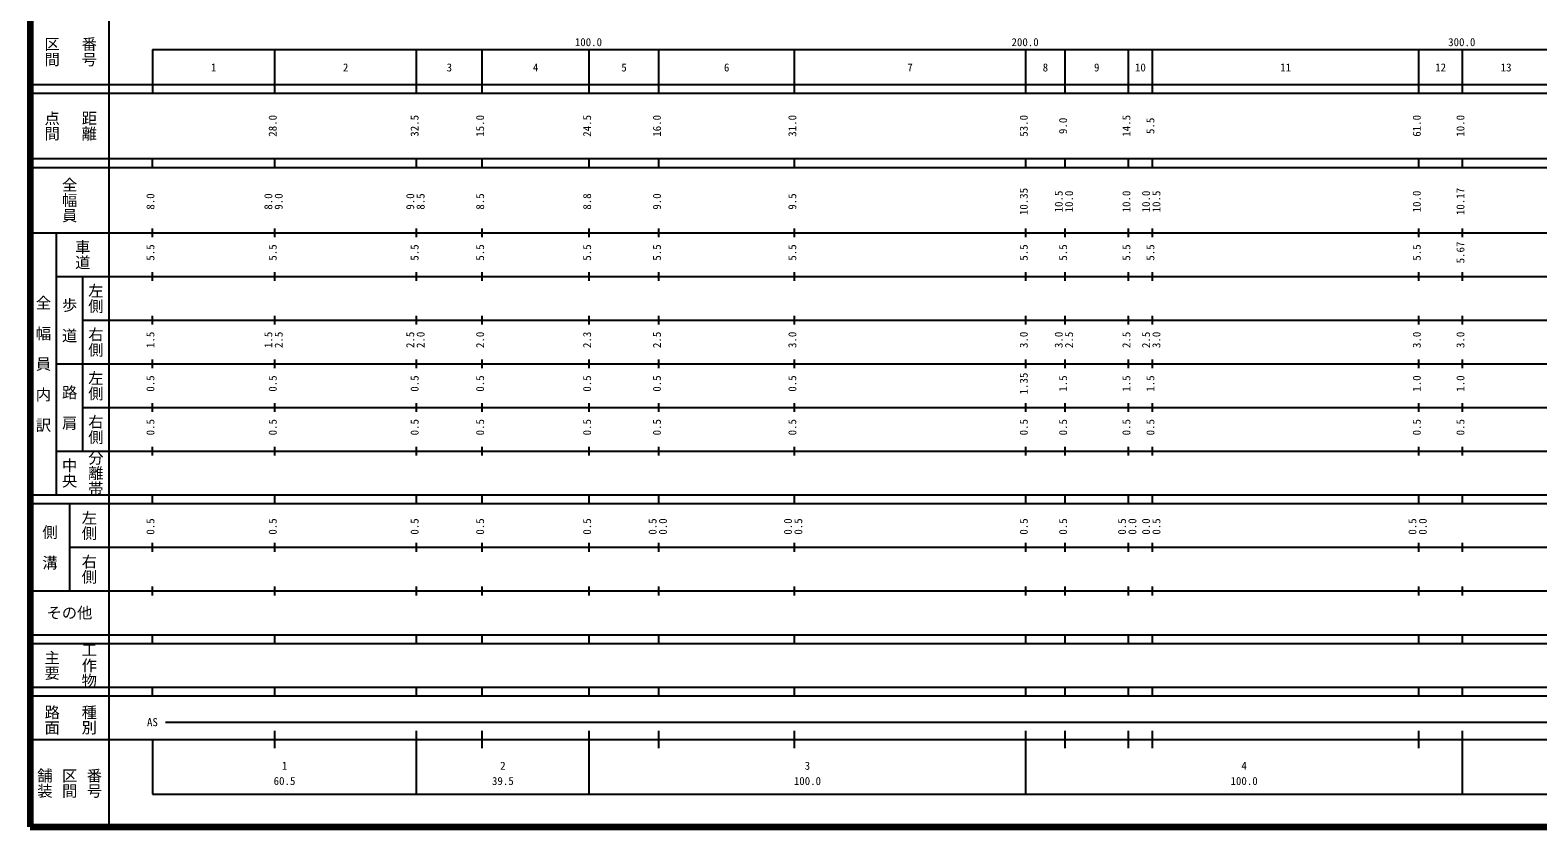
# Model space of a CAD drawing. Units: millimetres on the paper. Extents: x 40 to 680, y 20 to 380.
# Drawn here: x 40 to 385.3, y 20 to 202.4 of the extents above; entities that cross this region are included whole.
import ezdxf
from ezdxf.enums import TextEntityAlignment as Align

# ---------------------------------------------------------------- set-up
doc = ezdxf.new("R2010")
doc.units = ezdxf.units.MM
doc.layers.add('M-TTL', color=2, linetype='Continuous', lineweight=140)
doc.layers.add('M-TTL-BAND', color=7, linetype='Continuous', lineweight=25)
doc.styles.add('@ＭＳ ゴシック', font='')
doc.styles.add('ＭＳ ゴシック', font='')
doc.styles.get('@ＭＳ ゴシック').set_extended_font_data('@MS Gothic')
doc.styles.get('ＭＳ ゴシック').set_extended_font_data('MS Gothic')

msp = doc.modelspace()

# ---------------------------------------------------------------- linework, layer by layer
at = {"layer": 'M-TTL'}
for p, q in [((40, 380), (40, 20)), ((40, 20), (680, 20))]:
    msp.add_line(p, q, dxfattribs=at)
at = {"layer": 'M-TTL-BAND'}
for p, q in [((58, 370), (58, 20)), ((68, 198), (579, 198)), ((68, 198), (68, 188)), ((96, 188), (96, 198)), ((128.5, 188), (128.5, 198)), ((143.5, 188), (143.5, 198)), ((168, 188), (168, 198)), ((184, 188), (184, 198)), ((215, 188), (215, 198)), ((268, 188), (268, 198)), ((277, 188), (277, 198)), ((291.5, 188), (291.5, 198)), ((297, 188), (297, 198)), ((358, 188), (358, 198)), ((368, 188), (368, 198)), ((40, 190), (579, 190)), ((40, 188), (579, 188)), ((40, 173), (579, 173)), ((68, 171), (68, 173)), ((96, 171), (96, 173)), ((128.5, 171), (128.5, 173)), ((143.5, 171), (143.5, 173)), ((168, 171), (168, 173)), ((184, 171), (184, 173)), ((215, 171), (215, 173)), ((268, 171), (268, 173)), ((277, 171), (277, 173)), ((291.5, 171), (291.5, 173)), ((297, 171), (297, 173)), ((358, 171), (358, 173)), ((368, 171), (368, 173)), ((40, 171), (579, 171)), ((40, 156), (579, 156)), ((46, 96), (46, 156)), ((68, 155), (68, 157)), ((96, 155), (96, 157)), ((128.5, 155), (128.5, 157)), ((143.5, 155), (143.5, 157)), ((168, 155), (168, 157)), ((184, 155), (184, 157)), ((215, 155), (215, 157)), ((268, 155), (268, 157)), ((277, 155), (277, 157)), ((291.5, 155), (291.5, 157)), ((297, 155), (297, 157)), ((358, 155), (358, 157)), ((368, 155), (368, 157)), ((46, 146), (579, 146)), ((52, 146), (52, 106)), ((68, 145), (68, 147)), ((96, 145), (96, 147)), ((128.5, 145), (128.5, 147)), ((143.5, 145), (143.5, 147)), ((168, 145), (168, 147)), ((184, 145), (184, 147)), ((215, 145), (215, 147)), ((268, 145), (268, 147)), ((277, 145), (277, 147)), ((291.5, 145), (291.5, 147)), ((297, 145), (297, 147)), ((358, 145), (358, 147)), ((368, 145), (368, 147)), ((52, 136), (579, 136)), ((68, 135), (68, 137)), ((96, 135), (96, 137)), ((128.5, 135), (128.5, 137)), ((143.5, 135), (143.5, 137)), ((168, 135), (168, 137)), ((184, 135), (184, 137)), ((215, 135), (215, 137)), ((268, 135), (268, 137)), ((277, 135), (277, 137)), ((291.5, 135), (291.5, 137)), ((297, 135), (297, 137)), ((358, 135), (358, 137)), ((368, 135), (368, 137)), ((46, 126), (579, 126)), ((68, 125), (68, 127)), ((96, 125), (96, 127)), ((128.5, 125), (128.5, 127)), ((143.5, 125), (143.5, 127)), ((168, 125), (168, 127)), ((184, 125), (184, 127)), ((215, 125), (215, 127)), ((268, 125), (268, 127)), ((277, 125), (277, 127)), ((291.5, 125), (291.5, 127)), ((297, 125), (297, 127)), ((358, 125), (358, 127)), ((368, 125), (368, 127)), ((52, 116), (579, 116)), ((68, 115), (68, 117)), ((96, 115), (96, 117)), ((128.5, 115), (128.5, 117)), ((143.5, 115), (143.5, 117)), ((168, 115), (168, 117)), ((184, 115), (184, 117)), ((215, 115), (215, 117)), ((268, 115), (268, 117)), ((277, 115), (277, 117)), ((291.5, 115), (291.5, 117)), ((297, 115), (297, 117)), ((358, 115), (358, 117)), ((368, 115), (368, 117)), ((46, 106), (579, 106)), ((68, 105), (68, 107)), ((96, 105), (96, 107)), ((128.5, 105), (128.5, 107)), ((143.5, 105), (143.5, 107)), ((168, 105), (168, 107)), ((184, 105), (184, 107)), ((215, 105), (215, 107)), ((268, 105), (268, 107)), ((277, 105), (277, 107)), ((291.5, 105), (291.5, 107)), ((297, 105), (297, 107)), ((358, 105), (358, 107)), ((368, 105), (368, 107)), ((40, 96), (579, 96)), ((40, 94), (579, 94)), ((49, 94), (49, 74)), ((68, 94), (68, 96)), ((96, 94), (96, 96)), ((128.5, 94), (128.5, 96)), ((143.5, 94), (143.5, 96)), ((168, 94), (168, 96)), ((184, 94), (184, 96)), ((215, 94), (215, 96)), ((268, 94), (268, 96)), ((277, 94), (277, 96)), ((291.5, 94), (291.5, 96)), ((297, 94), (297, 96)), ((358, 94), (358, 96)), ((368, 94), (368, 96)), ((49, 84), (579, 84)), ((68, 83), (68, 85)), ((96, 83), (96, 85)), ((128.5, 83), (128.5, 85)), ((143.5, 83), (143.5, 85)), ((168, 83), (168, 85)), ((184, 83), (184, 85)), ((215, 83), (215, 85)), ((268, 83), (268, 85)), ((277, 83), (277, 85)), ((291.5, 83), (291.5, 85)), ((297, 83), (297, 85)), ((358, 83), (358, 85)), ((368, 83), (368, 85)), ((40, 74), (579, 74)), ((68, 73), (68, 75)), ((96, 73), (96, 75)), ((128.5, 73), (128.5, 75)), ((143.5, 73), (143.5, 75)), ((168, 73), (168, 75)), ((184, 73), (184, 75)), ((215, 73), (215, 75)), ((268, 73), (268, 75)), ((277, 73), (277, 75)), ((291.5, 73), (291.5, 75)), ((297, 73), (297, 75)), ((358, 73), (358, 75)), ((368, 73), (368, 75)), ((40, 64), (579, 64)), ((68, 62), (68, 64)), ((96, 62), (96, 64)), ((128.5, 62), (128.5, 64)), ((143.5, 62), (143.5, 64)), ((168, 62), (168, 64)), ((184, 62), (184, 64)), ((215, 62), (215, 64)), ((268, 62), (268, 64)), ((277, 62), (277, 64)), ((291.5, 62), (291.5, 64)), ((297, 62), (297, 64)), ((358, 62), (358, 64)), ((368, 62), (368, 64)), ((40, 62), (579, 62)), ((40, 52), (579, 52)), ((68, 50), (68, 52)), ((96, 50), (96, 52)), ((128.5, 50), (128.5, 52)), ((143.5, 50), (143.5, 52)), ((168, 50), (168, 52)), ((184, 50), (184, 52)), ((215, 50), (215, 52)), ((268, 50), (268, 52)), ((277, 50), (277, 52)), ((291.5, 50), (291.5, 52)), ((297, 50), (297, 52)), ((358, 50), (358, 52)), ((368, 50), (368, 52)), ((40, 50), (579, 50)), ((71, 44), (565, 44)), ((96, 38), (96, 42)), ((128.5, 27.5), (128.5, 42)), ((143.5, 38), (143.5, 42)), ((168, 27.5), (168, 42)), ((184, 38), (184, 42)), ((215, 38), (215, 42)), ((268, 27.5), (268, 42)), ((277, 38), (277, 42)), ((291.5, 38), (291.5, 42)), ((297, 38), (297, 42)), ((358, 38), (358, 42)), ((368, 27.5), (368, 42)), ((40, 40), (579, 40)), ((68, 40), (68, 27.5)), ((68, 27.5), (579, 27.5))]:
    msp.add_line(p, q, dxfattribs=at)

# ---------------------------------------------------------------- texts
at = {"layer": 'M-TTL-BAND', "style": '@ＭＳ ゴシック'}
for s, p in [('区間', (45, 197.5)), ('番号', (53.5, 197.5)), ('点間', (45, 180.5)), ('距離', (53.5, 180.5)), ('全幅員', (49, 163.5)), ('車道', (52, 151)), ('全\u3000幅\u3000員\u3000内\u3000訳', (43, 126)), ('左側', (55, 141)), ('歩\u3000道', (49, 136)), ('右側', (55, 131)), ('左側', (55, 121)), ('路\u3000肩', (49, 116)), ('右側', (55, 111)), ('中央', (49, 101)), ('分離帯', (55, 101)), ('左側', (53.5, 89)), ('側\u3000溝', (44.5, 84)), ('右側', (53.5, 79)), ('主要', (45, 57)), ('工作物', (53.5, 57)), ('路面', (45, 44.5)), ('種別', (53.5, 44.5)), ('舗装', (43.333, 30)), ('区間', (49, 30)), ('番号', (54.667, 30))]:
    msp.add_text(s, height=2.566, rotation=270, dxfattribs=at).set_placement(p, align=Align.MIDDLE_CENTER)
at = {"layer": 'M-TTL-BAND', "style": 'ＭＳ ゴシック'}
for s, p in [('100.0', (167.844, 198.195)), ('200.0', (267.844, 198.195)), ('300.0', (367.844, 198.195)), ('1', (82, 192.405)), ('2', (112.25, 192.405)), ('3', (136, 192.405)), ('4', (155.75, 192.405)), ('5', (176, 192.405)), ('6', (199.5, 192.405)), ('7', (241.5, 192.405)), ('8', (272.5, 192.405)), ('9', (284.25, 192.405)), ('10', (294.25, 192.405)), ('11', (327.5, 192.405)), ('12', (363, 192.405)), ('13', (378, 192.405)), ('AS', (68, 42.5)), ('1', (98.25, 32.523)), ('2', (148.25, 32.523)), ('3', (218, 32.523)), ('4', (318, 32.523)), ('60.5', (98.25, 29.033)), ('39.5', (148.25, 29.033)), ('100.0', (218, 29.033)), ('100.0', (318, 29.033))]:
    msp.add_text(s, height=1.833, dxfattribs=at).set_placement(p, align=Align.BOTTOM_CENTER)
for s, p in [('28.0', (97, 180.5)), ('32.5', (129.5, 180.5)), ('15.0', (144.5, 180.5)), ('24.5', (169, 180.5)), ('16.0', (185, 180.5)), ('31.0', (216, 180.5)), ('53.0', (269, 180.5)), ('9.0', (278, 180.5)), ('14.5', (292.5, 180.5)), ('5.5', (298, 180.5)), ('61.0', (359, 180.5)), ('10.0', (369, 180.5)), ('10.35', (269, 163.174)), ('10.17', (369, 163.174)), ('8.0', (69, 163.174)), ('8.0', (96, 163.174)), ('9.0', (98.37, 163.174)), ('9.0', (128.5, 163.174)), ('8.5', (130.87, 163.174)), ('8.5', (144.5, 163.174)), ('8.8', (169, 163.174)), ('9.0', (185, 163.174)), ('9.5', (216, 163.174)), ('10.5', (277, 163.174)), ('10.0', (279.37, 163.174)), ('10.0', (292.5, 163.174)), ('10.0', (297, 163.174)), ('10.5', (299.37, 163.174)), ('10.0', (359, 163.174)), ('5.5', (69, 151.5)), ('5.5', (97, 151.5)), ('5.5', (129.5, 151.5)), ('5.5', (144.5, 151.5)), ('5.5', (169, 151.5)), ('5.5', (185, 151.5)), ('5.5', (216, 151.5)), ('5.5', (269, 151.5)), ('5.5', (278, 151.5)), ('5.5', (292.5, 151.5)), ('5.5', (298, 151.5)), ('5.5', (359, 151.5)), ('5.67', (369, 151.5)), ('1.5', (69, 131.5)), ('1.5', (96, 131.5)), ('2.5', (98.37, 131.5)), ('2.5', (128.5, 131.5)), ('2.0', (130.87, 131.5)), ('2.0', (144.5, 131.5)), ('2.3', (169, 131.5)), ('2.5', (185, 131.5)), ('3.0', (216, 131.5)), ('3.0', (269, 131.5)), ('3.0', (277, 131.5)), ('2.5', (279.37, 131.5)), ('2.5', (292.5, 131.5)), ('2.5', (297, 131.5)), ('3.0', (299.37, 131.5)), ('3.0', (359, 131.5)), ('3.0', (369, 131.5)), ('0.5', (69, 121.5)), ('0.5', (97, 121.5)), ('0.5', (129.5, 121.5)), ('0.5', (144.5, 121.5)), ('0.5', (169, 121.5)), ('0.5', (185, 121.5)), ('0.5', (216, 121.5)), ('1.35', (269, 121.5)), ('1.5', (278, 121.5)), ('1.5', (292.5, 121.5)), ('1.5', (298, 121.5)), ('1.0', (359, 121.5)), ('1.0', (369, 121.5)), ('0.5', (69, 111.5)), ('0.5', (97, 111.5)), ('0.5', (129.5, 111.5)), ('0.5', (144.5, 111.5)), ('0.5', (169, 111.5)), ('0.5', (185, 111.5)), ('0.5', (216, 111.5)), ('0.5', (269, 111.5)), ('0.5', (278, 111.5)), ('0.5', (292.5, 111.5)), ('0.5', (298, 111.5)), ('0.5', (359, 111.5)), ('0.5', (369, 111.5)), ('0.5', (69, 88.764)), ('0.5', (97, 88.764)), ('0.5', (129.5, 88.764)), ('0.5', (144.5, 88.764)), ('0.5', (169, 88.764)), ('0.5', (184, 88.764)), ('0.0', (186.37, 88.764)), ('0.0', (215, 88.764)), ('0.5', (217.37, 88.764)), ('0.5', (269, 88.764)), ('0.5', (278, 88.764)), ('0.5', (291.5, 88.764)), ('0.0', (293.87, 88.764)), ('0.0', (297, 88.764)), ('0.5', (299.37, 88.764)), ('0.5', (358, 88.764)), ('0.0', (360.37, 88.764))]:
    msp.add_text(s, height=1.833, rotation=90, dxfattribs=at).set_placement(p, align=Align.BOTTOM_CENTER)
msp.add_text('その他', height=2.566, dxfattribs=at).set_placement((49, 69), align=Align.MIDDLE_CENTER)

doc.saveas('drawing.dxf')
